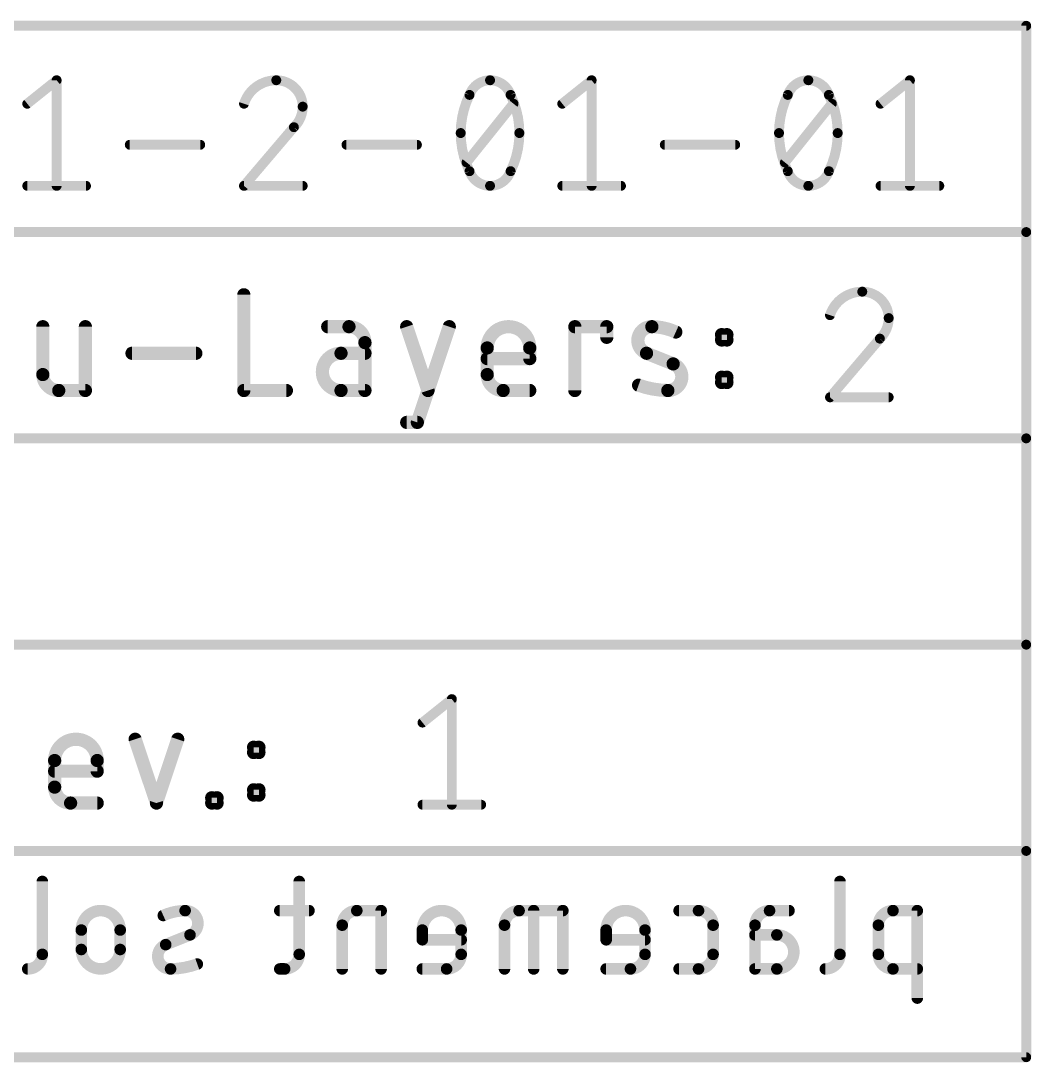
# Model space of a CAD drawing. Extents: x -12 to 55, y -5 to 108.
# Drawn here: x 39.06 to 54.61, y 92.36 to 108.39 of the extents above; entities that cross this region are included whole.
import ezdxf

# ---------------------------------------------------------------- set-up
doc = ezdxf.new("R2010")
doc.units = 0
doc.layers.add('22', color=143, linetype='CONTINUOUS')
doc.layers.add('48', color=213, linetype='CONTINUOUS')

msp = doc.modelspace()

# ---------------------------------------------------------------- linework, layer by layer
at = {"layer": '22', "const_width": 0.1778}
for points in [[(39.3906, 95.1445), (39.3906, 94.0226)], [(43.3438, 95.1445), (43.3438, 94.0226)], [(51.6646, 95.1445), (51.6646, 94.0226)], [(43.4933, 94.6957), (43.0446, 94.6957)], [(44.6041, 94.6957), (44.2301, 94.6957)], [(44.6041, 93.7983), (44.6041, 94.6957)], [(47.4001, 94.6957), (46.727, 94.6957)], [(46.9514, 93.7983), (46.9514, 94.6957)], [(47.4001, 93.7983), (47.4001, 94.6957)], [(49.4882, 94.6957), (49.189, 94.6957)], [(50.5811, 94.6957), (50.8802, 94.6957)], [(52.8542, 94.6957), (52.4803, 94.6957)], [(52.8542, 93.3495), (52.8542, 94.6957)], [(39.9905, 94.3966), (39.9905, 94.0974)], [(40.5888, 94.0974), (40.5888, 94.3966)], [(41.289, 94.1722), (41.6629, 94.3218)], [(44.0058, 94.4714), (44.0058, 93.7983)], [(45.2377, 94.3966), (45.2377, 94.247)], [(45.8361, 94.0226), (45.8361, 94.3966)], [(46.5026, 94.4714), (46.5026, 93.7983)], [(48.0667, 94.3966), (48.0667, 94.247)], [(48.665, 94.0226), (48.665, 94.3966)], [(49.7125, 94.0226), (49.7125, 94.4714)], [(50.3567, 93.7983), (50.3567, 94.4714)], [(50.3567, 94.3218), (50.6933, 94.3218)], [(52.2559, 94.4714), (52.2559, 94.0226)], [(45.2377, 94.247), (45.8361, 94.247)], [(48.0667, 94.247), (48.665, 94.247)], [(43.1194, 93.7983), (43.0446, 93.7983)], [(45.2377, 93.7983), (45.6117, 93.7983)], [(48.0667, 93.7983), (48.4406, 93.7983)], [(49.189, 93.7983), (49.4882, 93.7983)], [(50.6933, 93.7983), (50.3567, 93.7983)], [(52.4803, 93.7983), (52.8542, 93.7983)]]:
    msp.add_lwpolyline(points, dxfattribs=at)
at = {"layer": '22'}
for points, const_width in [([(39.435, 95.1445, 1), (39.3461, 95.1445)], 0.0889), ([(43.3882, 95.1445, 1), (43.2993, 95.1445)], 0.0889), ([(51.7091, 95.1445, 1), (51.6202, 95.1445)], 0.0889), ([(40.5888, 94.3966, 1), (39.9905, 94.3966)], 0.1778), ([(41.5882, 94.6957, 0.1025), (41.2516, 94.621)], 0.1778), ([(41.5875, 94.7402, 1), (41.5888, 94.6513)], 0.0889), ([(41.6629, 94.3218, 0.8318), (41.5882, 94.6957)], 0.1778), ([(41.5888, 94.6513, 1), (41.5875, 94.7402)], 0.0889), ([(43.0446, 94.7402, 1), (43.0446, 94.6513)], 0.0889), ([(43.4933, 94.6513, 1), (43.4933, 94.7402)], 0.0889), ([(44.2301, 94.6957, 0.4142), (44.0058, 94.4714)], 0.1778), ([(44.2301, 94.7402, 1), (44.2301, 94.6513)], 0.0889), ([(44.2301, 94.6513, 1), (44.2301, 94.7402)], 0.0889), ([(44.6485, 94.6957, 1), (44.5596, 94.6957)], 0.0889), ([(44.6041, 94.6513, 1), (44.6041, 94.7402)], 0.0889), ([(45.8361, 94.3966, 1), (45.2377, 94.3966)], 0.1778), ([(46.727, 94.6957, 0.4142), (46.5026, 94.4714)], 0.1778), ([(46.727, 94.7402, 1), (46.727, 94.6513)], 0.0889), ([(46.727, 94.6513, 1), (46.727, 94.7402)], 0.0889), ([(46.9958, 94.6957, 1), (46.9069, 94.6957)], 0.0889), ([(47.4446, 94.6957, 1), (47.3557, 94.6957)], 0.0889), ([(47.4001, 94.6513, 1), (47.4001, 94.7402)], 0.0889), ([(48.665, 94.3966, 1), (48.0667, 94.3966)], 0.1778), ([(49.189, 94.7402, 1), (49.189, 94.6513)], 0.0889), ([(49.7125, 94.4714, 0.4142), (49.4882, 94.6957)], 0.1778), ([(49.4882, 94.7402, 1), (49.4882, 94.6513)], 0.0889), ([(49.4882, 94.6513, 1), (49.4882, 94.7402)], 0.0889), ([(50.5811, 94.6957, 0.4142), (50.3567, 94.4714)], 0.1778), ([(50.5811, 94.7402, 1), (50.5811, 94.6513)], 0.0889), ([(50.5811, 94.6513, 1), (50.5811, 94.7402)], 0.0889), ([(50.8802, 94.6513, 1), (50.8802, 94.7402)], 0.0889), ([(52.4803, 94.6957, 0.4142), (52.2559, 94.4714)], 0.1778), ([(52.4803, 94.7402, 1), (52.4803, 94.6513)], 0.0889), ([(52.4803, 94.6513, 1), (52.4803, 94.7402)], 0.0889), ([(52.8987, 94.6957, 1), (52.8098, 94.6957)], 0.0889), ([(52.8542, 94.6513, 1), (52.8542, 94.7402)], 0.0889), ([(41.2334, 94.6615, 1), (41.2699, 94.5804)], 0.0889), ([(40.0349, 94.3966, 1), (39.946, 94.3966)], 0.0889), ([(39.946, 94.3966, 1), (40.0349, 94.3966)], 0.0889), ([(40.6332, 94.3966, 1), (40.5443, 94.3966)], 0.0889), ([(40.5443, 94.3966, 1), (40.6332, 94.3966)], 0.0889), ([(41.6464, 94.3631, 1), (41.6795, 94.2805)], 0.0889), ([(41.6795, 94.2805, 1), (41.6464, 94.3631)], 0.0889), ([(44.0502, 94.4714, 1), (43.9613, 94.4714)], 0.0889), ([(43.9613, 94.4714, 1), (44.0502, 94.4714)], 0.0889), ([(45.2822, 94.3966, 1), (45.1933, 94.3966)], 0.0889), ([(45.1933, 94.3966, 1), (45.2822, 94.3966)], 0.0889), ([(45.8805, 94.3966, 1), (45.7916, 94.3966)], 0.0889), ([(45.7916, 94.3966, 1), (45.8805, 94.3966)], 0.0889), ([(46.5471, 94.4714, 1), (46.4582, 94.4714)], 0.0889), ([(46.4582, 94.4714, 1), (46.5471, 94.4714)], 0.0889), ([(48.1112, 94.3966, 1), (48.0223, 94.3966)], 0.0889), ([(48.0223, 94.3966, 1), (48.1112, 94.3966)], 0.0889), ([(48.7095, 94.3966, 1), (48.6206, 94.3966)], 0.0889), ([(48.6206, 94.3966, 1), (48.7095, 94.3966)], 0.0889), ([(49.757, 94.4714, 1), (49.6681, 94.4714)], 0.0889), ([(49.6681, 94.4714, 1), (49.757, 94.4714)], 0.0889), ([(50.3567, 94.3662, 1), (50.3567, 94.2773)], 0.0889), ([(50.4012, 94.4714, 1), (50.3123, 94.4714)], 0.0889), ([(50.3123, 94.4714, 1), (50.4012, 94.4714)], 0.0889), ([(50.6933, 93.7983, 1), (50.6933, 94.3218)], 0.1778), ([(50.6933, 94.3662, 1), (50.6933, 94.2773)], 0.0889), ([(50.6933, 94.2773, 1), (50.6933, 94.3662)], 0.0889), ([(52.3004, 94.4714, 1), (52.2115, 94.4714)], 0.0889), ([(52.2115, 94.4714, 1), (52.3004, 94.4714)], 0.0889), ([(41.289, 94.1722, 0.8318), (41.3638, 93.7983)], 0.1778), ([(41.2725, 94.2135, 1), (41.3055, 94.1309)], 0.0889), ([(41.3055, 94.1309, 1), (41.2725, 94.2135)], 0.0889), ([(45.2377, 94.2915, 1), (45.2377, 94.2026)], 0.0889), ([(45.1933, 94.247, 1), (45.2822, 94.247)], 0.0889), ([(45.8361, 94.2026, 1), (45.8361, 94.2915)], 0.0889), ([(48.0667, 94.2915, 1), (48.0667, 94.2026)], 0.0889), ([(48.0223, 94.247, 1), (48.1112, 94.247)], 0.0889), ([(48.665, 94.2026, 1), (48.665, 94.2915)], 0.0889), ([(39.1662, 93.7983, 0.4142), (39.3906, 94.0226)], 0.1778), ([(39.435, 94.0226, 1), (39.3461, 94.0226)], 0.0889), ([(39.9905, 94.0974, 1), (40.5888, 94.0974)], 0.1778), ([(40.0349, 94.0974, 1), (39.946, 94.0974)], 0.0889), ([(39.946, 94.0974, 1), (40.0349, 94.0974)], 0.0889), ([(40.6332, 94.0974, 1), (40.5443, 94.0974)], 0.0889), ([(40.5443, 94.0974, 1), (40.6332, 94.0974)], 0.0889), ([(43.1194, 93.7983, 0.4142), (43.3438, 94.0226)], 0.1778), ([(43.3882, 94.0226, 1), (43.2993, 94.0226)], 0.0889), ([(45.6117, 93.7983, 0.4142), (45.836, 94.0226)], 0.1778), ([(45.8805, 94.0226, 1), (45.7916, 94.0226)], 0.0889), ([(48.4406, 93.7983, 0.4142), (48.665, 94.0226)], 0.1778), ([(48.7095, 94.0226, 1), (48.6206, 94.0226)], 0.0889), ([(49.4882, 93.7983, 0.4142), (49.7125, 94.0226)], 0.1778), ([(49.757, 94.0226, 1), (49.6681, 94.0226)], 0.0889), ([(51.4402, 93.7983, 0.4142), (51.6646, 94.0226)], 0.1778), ([(51.7091, 94.0226, 1), (51.6202, 94.0226)], 0.0889), ([(52.2559, 94.0226, 0.4142), (52.4803, 93.7983)], 0.1778), ([(52.3004, 94.0226, 1), (52.2115, 94.0226)], 0.0889), ([(39.3461, 94.0226, 1), (39.435, 94.0226)], 0.0889), ([(41.3638, 93.7983, 0.083), (41.7751, 93.8731)], 0.1778), ([(41.7902, 93.8312, 1), (41.7601, 93.9149)], 0.0889), ([(43.2993, 94.0226, 1), (43.3882, 94.0226)], 0.0889), ([(45.7916, 94.0226, 1), (45.8805, 94.0226)], 0.0889), ([(48.6206, 94.0226, 1), (48.7095, 94.0226)], 0.0889), ([(49.6681, 94.0226, 1), (49.757, 94.0226)], 0.0889), ([(51.6202, 94.0226, 1), (51.7091, 94.0226)], 0.0889), ([(52.2115, 94.0226, 1), (52.3004, 94.0226)], 0.0889), ([(39.1662, 93.8427, 1), (39.1662, 93.7538)], 0.0889), ([(41.3632, 93.8427, 1), (41.3644, 93.7538)], 0.0889), ([(41.3644, 93.7538, 1), (41.3632, 93.8427)], 0.0889), ([(43.0446, 93.8427, 1), (43.0446, 93.7538)], 0.0889), ([(43.1194, 93.8427, 1), (43.1194, 93.7538)], 0.0889), ([(43.1194, 93.7538, 1), (43.1194, 93.8427)], 0.0889), ([(43.9613, 93.7983, 1), (44.0502, 93.7983)], 0.0889), ([(44.5596, 93.7983, 1), (44.6485, 93.7983)], 0.0889), ([(45.2377, 93.8427, 1), (45.2377, 93.7538)], 0.0889), ([(45.6117, 93.8427, 1), (45.6117, 93.7538)], 0.0889), ([(45.6117, 93.7538, 1), (45.6117, 93.8427)], 0.0889), ([(46.4582, 93.7983, 1), (46.5471, 93.7983)], 0.0889), ([(46.9069, 93.7983, 1), (46.9958, 93.7983)], 0.0889), ([(47.3557, 93.7983, 1), (47.4446, 93.7983)], 0.0889), ([(48.0667, 93.8427, 1), (48.0667, 93.7538)], 0.0889), ([(48.4406, 93.8427, 1), (48.4406, 93.7538)], 0.0889), ([(48.4406, 93.7538, 1), (48.4406, 93.8427)], 0.0889), ([(49.189, 93.8427, 1), (49.189, 93.7538)], 0.0889), ([(49.4881, 93.8427, 1), (49.4882, 93.7538)], 0.0889), ([(49.4882, 93.7538, 1), (49.4882, 93.8427)], 0.0889), ([(50.3567, 93.8427, 1), (50.3567, 93.7538)], 0.0889), ([(50.3123, 93.7983, 1), (50.4012, 93.7983)], 0.0889), ([(50.6933, 93.8427, 1), (50.6933, 93.7538)], 0.0889), ([(50.6933, 93.7538, 1), (50.6933, 93.8427)], 0.0889), ([(51.4402, 93.8427, 1), (51.4402, 93.7538)], 0.0889), ([(52.4803, 93.8427, 1), (52.4803, 93.7538)], 0.0889), ([(52.4803, 93.7538, 1), (52.4803, 93.8427)], 0.0889), ([(52.8542, 93.7538, 1), (52.8542, 93.8427)], 0.0889), ([(52.8098, 93.3495, 1), (52.8987, 93.3495)], 0.0889)]:
    msp.add_lwpolyline(points, format="xyb", dxfattribs=dict(at, const_width=const_width))
at = {"layer": '48'}
for points, const_width in [([(54.5306, 108.3144), (22.7806, 108.3144)], 0.1524), ([(54.5306, 105.1394), (54.5306, 108.3144)], 0.1524), ([(39.1593, 107.1149), (39.6109, 107.4762)], 0.1524), ([(39.6109, 107.4762), (39.6109, 105.8506)], 0.1524), ([(47.3918, 107.1149), (47.8433, 107.4762)], 0.1524), ([(47.8433, 107.4762), (47.8433, 105.8506)], 0.1524), ([(52.2895, 107.1149), (52.7411, 107.4762)], 0.1524), ([(52.7411, 107.4762), (52.7411, 105.8506)], 0.1524), ([(45.9189, 106.2118), (46.6414, 107.1149)], 0.1524), ([(50.8167, 106.2118), (51.5392, 107.1149)], 0.1524), ([(43.2616, 106.7537), (42.494, 105.8506)], 0.1524), ([(40.7363, 106.4828), (41.8201, 106.4828)], 0.1524), ([(44.071, 106.4828), (45.1547, 106.4828)], 0.1524), ([(48.9688, 106.4828), (50.0525, 106.4828)], 0.1524), ([(39.1593, 105.8506), (40.0624, 105.8506)], 0.1524), ([(42.494, 105.8506), (43.3971, 105.8506)], 0.1524), ([(47.3918, 105.8506), (48.2949, 105.8506)], 0.1524), ([(52.2895, 105.8506), (53.1927, 105.8506)], 0.1524), ([(36.7506, 105.1394), (54.5306, 105.1394)], 0.1524), ([(54.5306, 101.9644), (54.5306, 105.1394)], 0.1524), ([(42.4914, 104.1742), (42.4914, 102.701)], 0.2032), ([(39.3983, 103.6831), (39.3983, 102.9465)], 0.2032), ([(40.0531, 102.701), (40.0531, 103.6831)], 0.2032), ([(44.1095, 103.6831), (43.7822, 103.6831)], 0.2032), ([(44.9977, 103.6831), (45.3251, 102.701)], 0.2032), ([(45.1614, 102.2099), (45.6525, 103.6831)], 0.2032), ([(47.5849, 102.701), (47.5849, 103.6831)], 0.2032), ([(47.5849, 103.6831), (48.0759, 103.6831)], 0.2032), ([(48.0759, 103.6831), (48.0759, 103.5194)], 0.2032), ([(44.3551, 102.701), (44.3551, 103.4376)], 0.2032), ([(49.843, 103.4785), (49.843, 103.5603)], 0.2032), ([(49.843, 103.5603), (49.9249, 103.5603)], 0.2032), ([(49.9249, 103.4785), (49.843, 103.4785)], 0.2032), ([(49.9249, 103.5603), (49.9249, 103.4785)], 0.2032), ([(52.2788, 103.4993), (51.5112, 102.5962)], 0.1524), ([(46.2366, 102.9465), (46.2366, 103.3557)], 0.2032), ([(46.8913, 103.3557), (46.8913, 103.192)], 0.2032), ([(40.7707, 103.2739), (41.7529, 103.2739)], 0.2032), ([(44.3551, 103.2739), (43.9868, 103.2739)], 0.2032), ([(46.8913, 103.192), (46.2366, 103.192)], 0.2032), ([(49.0975, 103.1102), (48.6883, 103.2739)], 0.2032), ([(49.843, 102.8237), (49.843, 102.9056)], 0.2032), ([(49.843, 102.9056), (49.9249, 102.9056)], 0.2032), ([(49.9249, 102.8237), (49.843, 102.8237)], 0.2032), ([(49.9249, 102.9056), (49.9249, 102.8237)], 0.2032), ([(39.6438, 102.701), (40.0531, 102.701)], 0.2032), ([(42.4914, 102.701), (43.1462, 102.701)], 0.2032), ([(43.9868, 102.701), (44.3551, 102.701)], 0.2032), ([(46.8913, 102.701), (46.4821, 102.701)], 0.2032), ([(51.5112, 102.5962), (52.4143, 102.5962)], 0.1524), ([(44.9977, 102.2099), (45.1614, 102.2099)], 0.2032), ([(36.7506, 101.9644), (54.5306, 101.9644)], 0.1524), ([(54.5306, 98.7894), (54.5306, 101.9644)], 0.1524), ([(36.7506, 98.7894), (54.5306, 98.7894)], 0.1524), ([(54.5306, 95.6144), (54.5306, 98.7894)], 0.1524), ([(45.2406, 97.5899), (45.6921, 97.9512)], 0.1524), ([(45.6921, 97.9512), (45.6921, 96.3256)], 0.1524), ([(40.819, 97.3331), (41.1464, 96.351)], 0.2032), ([(41.1464, 96.351), (41.4738, 97.3331)], 0.2032), ([(42.6416, 97.1285), (42.6416, 97.2103)], 0.2032), ([(42.6416, 97.2103), (42.7234, 97.2103)], 0.2032), ([(42.7234, 97.2103), (42.7234, 97.1285)], 0.2032), ([(42.7234, 97.1285), (42.6416, 97.1285)], 0.2032), ([(39.5802, 96.5965), (39.5802, 97.0057)], 0.2032), ([(40.235, 97.0057), (40.235, 96.842)], 0.2032), ([(40.235, 96.842), (39.5802, 96.842)], 0.2032), ([(42.6416, 96.4737), (42.6416, 96.5556)], 0.2032), ([(42.6416, 96.5556), (42.7234, 96.5556)], 0.2032), ([(42.7234, 96.5556), (42.7234, 96.4737)], 0.2032), ([(41.9974, 96.351), (41.9974, 96.4328)], 0.2032), ([(41.9974, 96.4328), (42.0793, 96.4328)], 0.2032), ([(42.0793, 96.4328), (42.0793, 96.351)], 0.2032), ([(42.7234, 96.4737), (42.6416, 96.4737)], 0.2032), ([(40.235, 96.351), (39.8257, 96.351)], 0.2032), ([(42.0793, 96.351), (41.9974, 96.351)], 0.2032), ([(45.2406, 96.3256), (46.1437, 96.3256)], 0.1524), ([(36.7506, 95.6144), (54.5306, 95.6144)], 0.1524), ([(54.5306, 92.4394), (54.5306, 95.6144)], 0.1524), ([(-0.0794, 92.4394), (54.5306, 92.4394)], 0.1524)]:
    msp.add_lwpolyline(points, dxfattribs=dict(at, const_width=const_width))
for points, const_width in [([(54.5687, 108.3144, 1), (54.4925, 108.3144)], 0.0762), ([(54.5306, 108.2763, 1), (54.5306, 108.3525)], 0.0762), ([(39.649, 107.4762, 1), (39.5728, 107.4762)], 0.0762), ([(39.6347, 107.4464, 1), (39.5871, 107.5059)], 0.0762), ([(42.9907, 107.4762, 0.3252), (42.494, 107.1149)], 0.1524), ([(43.3971, 107.0698, 0.4142), (42.9907, 107.4762)], 0.1524), ([(42.9907, 107.5143, 1), (42.9907, 107.4381)], 0.0762), ([(42.9907, 107.4381, 1), (42.9907, 107.5143)], 0.0762), ([(46.2802, 107.4762, 0.3205), (45.9641, 107.2504)], 0.1524), ([(46.5963, 107.2504, 0.3205), (46.2802, 107.4762)], 0.1524), ([(46.2802, 107.5143, 1), (46.2802, 107.4381)], 0.0762), ([(46.2802, 107.4381, 1), (46.2802, 107.5143)], 0.0762), ([(47.8814, 107.4762, 1), (47.8052, 107.4762)], 0.0762), ([(47.8671, 107.4464, 1), (47.8195, 107.5059)], 0.0762), ([(51.178, 107.4762, 0.3205), (50.8619, 107.2504)], 0.1524), ([(51.4941, 107.2504, 0.3205), (51.178, 107.4762)], 0.1524), ([(51.178, 107.5143, 1), (51.178, 107.4381)], 0.0762), ([(51.178, 107.4381, 1), (51.178, 107.5143)], 0.0762), ([(52.7792, 107.4762, 1), (52.703, 107.4762)], 0.0762), ([(52.7649, 107.4464, 1), (52.7173, 107.5059)], 0.0762), ([(45.9641, 107.2504, 0.1139), (45.8286, 106.6634)], 0.1524), ([(45.9281, 107.2628, 1), (46.0001, 107.238)], 0.0762), ([(45.9984, 107.2337, 1), (45.9299, 107.2671)], 0.0762), ([(46.6305, 107.2671, 1), (46.562, 107.2337)], 0.0762), ([(46.7317, 106.6634, 0.1139), (46.5963, 107.2504)], 0.1524), ([(46.5602, 107.238, 1), (46.6323, 107.2628)], 0.0762), ([(50.8619, 107.2504, 0.1139), (50.7264, 106.6634)], 0.1524), ([(50.8258, 107.2628, 1), (50.8979, 107.238)], 0.0762), ([(50.8961, 107.2337, 1), (50.8276, 107.2671)], 0.0762), ([(51.5283, 107.2671, 1), (51.4598, 107.2337)], 0.0762), ([(51.6295, 106.6634, 0.1139), (51.4941, 107.2504)], 0.1524), ([(51.458, 107.238, 1), (51.5301, 107.2628)], 0.0762), ([(39.1355, 107.1447, 1), (39.1831, 107.0852)], 0.0762), ([(42.4577, 107.1267, 1), (42.5302, 107.1032)], 0.0762), ([(43.2616, 106.7537, 0.2053), (43.3971, 107.0698)], 0.1524), ([(43.4352, 107.0698, 1), (43.359, 107.0698)], 0.0762), ([(43.359, 107.0698, 1), (43.4352, 107.0698)], 0.0762), ([(46.6712, 107.0911, 1), (46.6117, 107.1387)], 0.0762), ([(47.368, 107.1447, 1), (47.4156, 107.0852)], 0.0762), ([(51.569, 107.0911, 1), (51.5095, 107.1387)], 0.0762), ([(52.2657, 107.1447, 1), (52.3133, 107.0852)], 0.0762), ([(43.2353, 106.7813, 1), (43.2879, 106.7261)], 0.0762), ([(43.2907, 106.729, 1), (43.2326, 106.7784)], 0.0762), ([(45.8286, 106.6634, 0.1139), (45.9641, 106.0764)], 0.1524), ([(45.8667, 106.6634, 1), (45.7905, 106.6634)], 0.0762), ([(45.7905, 106.6634, 1), (45.8667, 106.6634)], 0.0762), ([(46.5963, 106.0764, 0.1139), (46.7317, 106.6634)], 0.1524), ([(46.7698, 106.6634, 1), (46.6936, 106.6634)], 0.0762), ([(46.6936, 106.6634, 1), (46.7698, 106.6634)], 0.0762), ([(50.7264, 106.6634, 0.1139), (50.8619, 106.0764)], 0.1524), ([(50.7645, 106.6634, 1), (50.6883, 106.6634)], 0.0762), ([(50.6883, 106.6634, 1), (50.7645, 106.6634)], 0.0762), ([(51.4941, 106.0764, 0.1139), (51.6295, 106.6634)], 0.1524), ([(51.6676, 106.6634, 1), (51.5914, 106.6634)], 0.0762), ([(51.5914, 106.6634, 1), (51.6676, 106.6634)], 0.0762), ([(40.7363, 106.5209, 1), (40.7363, 106.4447)], 0.0762), ([(41.8201, 106.4447, 1), (41.8201, 106.5209)], 0.0762), ([(44.071, 106.5209, 1), (44.071, 106.4447)], 0.0762), ([(45.1547, 106.4447, 1), (45.1547, 106.5209)], 0.0762), ([(48.9688, 106.5209, 1), (48.9688, 106.4447)], 0.0762), ([(50.0525, 106.4447, 1), (50.0525, 106.5209)], 0.0762), ([(45.8892, 106.2356, 1), (45.9487, 106.188)], 0.0762), ([(50.787, 106.2356, 1), (50.8465, 106.188)], 0.0762), ([(45.9641, 106.0764, 0.3205), (46.2802, 105.8506)], 0.1524), ([(46.0001, 106.0887, 1), (45.9281, 106.064)], 0.0762), ([(45.9299, 106.0597, 1), (45.9984, 106.093)], 0.0762), ([(46.2802, 105.8506, 0.3205), (46.5963, 106.0764)], 0.1524), ([(46.562, 106.093, 1), (46.6305, 106.0597)], 0.0762), ([(46.6323, 106.064, 1), (46.5602, 106.0887)], 0.0762), ([(50.8979, 106.0887, 1), (50.8258, 106.064)], 0.0762), ([(50.8619, 106.0764, 0.3205), (51.178, 105.8506)], 0.1524), ([(50.8276, 106.0597, 1), (50.8961, 106.093)], 0.0762), ([(51.178, 105.8506, 0.3205), (51.4941, 106.0764)], 0.1524), ([(51.4598, 106.093, 1), (51.5283, 106.0597)], 0.0762), ([(51.5301, 106.064, 1), (51.458, 106.0887)], 0.0762), ([(39.1593, 105.8887, 1), (39.1593, 105.8125)], 0.0762), ([(39.5728, 105.8506, 1), (39.649, 105.8506)], 0.0762), ([(40.0624, 105.8125, 1), (40.0624, 105.8887)], 0.0762), ([(42.4649, 105.8753, 1), (42.523, 105.8259)], 0.0762), ([(42.494, 105.8887, 1), (42.494, 105.8125)], 0.0762), ([(43.3971, 105.8125, 1), (43.3971, 105.8887)], 0.0762), ([(46.2802, 105.8887, 1), (46.2802, 105.8125)], 0.0762), ([(46.2802, 105.8125, 1), (46.2802, 105.8887)], 0.0762), ([(47.3918, 105.8887, 1), (47.3918, 105.8125)], 0.0762), ([(47.8052, 105.8506, 1), (47.8814, 105.8506)], 0.0762), ([(48.2949, 105.8125, 1), (48.2949, 105.8887)], 0.0762), ([(51.178, 105.8887, 1), (51.178, 105.8125)], 0.0762), ([(51.178, 105.8125, 1), (51.178, 105.8887)], 0.0762), ([(52.2895, 105.8887, 1), (52.2895, 105.8125)], 0.0762), ([(52.703, 105.8506, 1), (52.7792, 105.8506)], 0.0762), ([(53.1927, 105.8125, 1), (53.1927, 105.8887)], 0.0762), ([(54.5687, 105.1394, 1), (54.4925, 105.1394)], 0.0762), ([(54.4925, 105.1394, 1), (54.5687, 105.1394)], 0.0762), ([(54.5306, 105.1013, 1), (54.5306, 105.1775)], 0.0762), ([(42.5422, 104.1742, 1), (42.4406, 104.1742)], 0.1016), ([(52.0079, 104.2218, 0.3252), (51.5112, 103.8606)], 0.1524), ([(52.4143, 103.8154, 0.4142), (52.0079, 104.2218)], 0.1524), ([(52.0079, 104.2599, 1), (52.0079, 104.1837)], 0.0762), ([(52.0079, 104.1837, 1), (52.0079, 104.2599)], 0.0762), ([(51.475, 103.8723, 1), (51.5474, 103.8488)], 0.0762), ([(52.2788, 103.4993, 0.2053), (52.4143, 103.8154)], 0.1524), ([(52.4524, 103.8154, 1), (52.3762, 103.8154)], 0.0762), ([(39.4491, 103.6831, 1), (39.3475, 103.6831)], 0.1016), ([(40.1039, 103.6831, 1), (40.0023, 103.6831)], 0.1016), ([(43.7822, 103.7339, 1), (43.7822, 103.6323)], 0.1016), ([(44.3551, 103.4376, 0.4142), (44.1095, 103.6831)], 0.2032), ([(44.1095, 103.7339, 1), (44.1095, 103.6323)], 0.1016), ([(44.1095, 103.6323, 1), (44.1095, 103.7339)], 0.1016), ([(45.0459, 103.6992, 1), (44.9496, 103.667)], 0.1016), ([(45.7007, 103.667, 1), (45.6043, 103.6992)], 0.1016), ([(46.8913, 103.3557, 1), (46.2366, 103.3557)], 0.2032), ([(47.6357, 103.6831, 1), (47.5341, 103.6831)], 0.1016), ([(47.5849, 103.7339, 1), (47.5849, 103.6323)], 0.1016), ([(48.1267, 103.6831, 1), (48.0251, 103.6831)], 0.1016), ([(48.0759, 103.6323, 1), (48.0759, 103.7339)], 0.1016), ([(48.7701, 103.6831, 0.8318), (48.6883, 103.2739)], 0.2032), ([(49.1384, 103.6013, 0.1025), (48.7701, 103.6831)], 0.2032), ([(48.7709, 103.7339, 1), (48.7694, 103.6323)], 0.1016), ([(48.7694, 103.6323, 1), (48.7709, 103.7339)], 0.1016), ([(49.1176, 103.5549, 1), (49.1593, 103.6476)], 0.1016), ([(52.3762, 103.8154, 1), (52.4524, 103.8154)], 0.0762), ([(44.4059, 103.4376, 1), (44.3043, 103.4376)], 0.1016), ([(48.0251, 103.5194, 1), (48.1267, 103.5194)], 0.1016), ([(49.8938, 103.5603, 1), (49.7922, 103.5603)], 0.1016), ([(49.843, 103.6111, 1), (49.843, 103.5095)], 0.1016), ([(49.843, 103.5293, 1), (49.843, 103.4277)], 0.1016), ([(49.9757, 103.5603, 1), (49.8741, 103.5603)], 0.1016), ([(49.9249, 103.5095, 1), (49.9249, 103.6111)], 0.1016), ([(49.9249, 103.4277, 1), (49.9249, 103.5293)], 0.1016), ([(52.2526, 103.5269, 1), (52.3051, 103.4717)], 0.0762), ([(52.3079, 103.4746, 1), (52.2498, 103.524)], 0.0762), ([(44.3043, 103.4376, 1), (44.4059, 103.4376)], 0.1016), ([(46.2874, 103.3557, 1), (46.1858, 103.3557)], 0.1016), ([(46.1858, 103.3557, 1), (46.2874, 103.3557)], 0.1016), ([(46.9421, 103.3557, 1), (46.8405, 103.3557)], 0.1016), ([(46.8405, 103.3557, 1), (46.9421, 103.3557)], 0.1016), ([(49.7922, 103.4785, 1), (49.8938, 103.4785)], 0.1016), ([(49.8741, 103.4785, 1), (49.9757, 103.4785)], 0.1016), ([(40.7707, 103.3247, 1), (40.7707, 103.2231)], 0.1016), ([(41.7529, 103.2231, 1), (41.7529, 103.3247)], 0.1016), ([(43.9868, 103.2739, 1), (43.9868, 102.701)], 0.2032), ([(43.9868, 103.3247, 1), (43.9868, 103.2231)], 0.1016), ([(43.9868, 103.2231, 1), (43.9868, 103.3247)], 0.1016), ([(44.3551, 103.2231, 1), (44.3551, 103.3247)], 0.1016), ([(46.2366, 103.2428, 1), (46.2366, 103.1412)], 0.1016), ([(46.8405, 103.192, 1), (46.9421, 103.192)], 0.1016), ([(46.8913, 103.1412, 1), (46.8913, 103.2428)], 0.1016), ([(48.7072, 103.3211, 1), (48.6694, 103.2267)], 0.1016), ([(48.6694, 103.2267, 1), (48.7072, 103.3211)], 0.1016), ([(49.0157, 102.701, 0.8318), (49.0975, 103.1102)], 0.2032), ([(49.1164, 103.1574, 1), (49.0787, 103.063)], 0.1016), ([(49.0787, 103.063, 1), (49.1164, 103.1574)], 0.1016), ([(39.3983, 102.9465, 0.4142), (39.6438, 102.701)], 0.2032), ([(39.4491, 102.9465, 1), (39.3475, 102.9465)], 0.1016), ([(39.3475, 102.9465, 1), (39.4491, 102.9465)], 0.1016), ([(46.2366, 102.9465, 0.4142), (46.4821, 102.701)], 0.2032), ([(46.2874, 102.9465, 1), (46.1858, 102.9465)], 0.1016), ([(46.1858, 102.9465, 1), (46.2874, 102.9465)], 0.1016), ([(49.8938, 102.9056, 1), (49.7922, 102.9056)], 0.1016), ([(49.843, 102.9564, 1), (49.843, 102.8548)], 0.1016), ([(49.843, 102.8745, 1), (49.843, 102.7729)], 0.1016), ([(49.9757, 102.9056, 1), (49.8741, 102.9056)], 0.1016), ([(49.9249, 102.8548, 1), (49.9249, 102.9564)], 0.1016), ([(49.9249, 102.7729, 1), (49.9249, 102.8745)], 0.1016), ([(39.6438, 102.7518, 1), (39.6438, 102.6502)], 0.1016), ([(39.6438, 102.6502, 1), (39.6438, 102.7518)], 0.1016), ([(40.0023, 102.701, 1), (40.1039, 102.701)], 0.1016), ([(40.0531, 102.6502, 1), (40.0531, 102.7518)], 0.1016), ([(42.4914, 102.7518, 1), (42.4914, 102.6502)], 0.1016), ([(42.4406, 102.701, 1), (42.5422, 102.701)], 0.1016), ([(43.1462, 102.6502, 1), (43.1462, 102.7518)], 0.1016), ([(43.9868, 102.7518, 1), (43.9868, 102.6502)], 0.1016), ([(43.9868, 102.6502, 1), (43.9868, 102.7518)], 0.1016), ([(44.3043, 102.701, 1), (44.4059, 102.701)], 0.1016), ([(44.3551, 102.6502, 1), (44.3551, 102.7518)], 0.1016), ([(45.2769, 102.6849, 1), (45.3733, 102.717)], 0.1016), ([(46.4821, 102.7518, 1), (46.4821, 102.6502)], 0.1016), ([(46.4821, 102.6502, 1), (46.4821, 102.7518)], 0.1016), ([(46.8913, 102.6502, 1), (46.8913, 102.7518)], 0.1016), ([(47.5341, 102.701, 1), (47.6357, 102.701)], 0.1016), ([(48.5655, 102.7828, 0.083), (49.0157, 102.701)], 0.2032), ([(48.5827, 102.8306, 1), (48.5483, 102.735)], 0.1016), ([(49.0164, 102.7518, 1), (49.0149, 102.6502)], 0.1016), ([(49.0149, 102.6502, 1), (49.0164, 102.7518)], 0.1016), ([(49.7922, 102.8237, 1), (49.8938, 102.8237)], 0.1016), ([(49.8741, 102.8237, 1), (49.9757, 102.8237)], 0.1016), ([(51.5112, 102.6343, 1), (51.5112, 102.5581)], 0.0762), ([(51.4822, 102.6209, 1), (51.5402, 102.5715)], 0.0762), ([(52.4143, 102.5581, 1), (52.4143, 102.6343)], 0.0762), ([(44.9977, 102.2607, 1), (44.9977, 102.1591)], 0.1016), ([(45.1132, 102.226, 1), (45.2096, 102.1938)], 0.1016), ([(45.1614, 102.1591, 1), (45.1614, 102.2607)], 0.1016), ([(54.5687, 101.9644, 1), (54.4925, 101.9644)], 0.0762), ([(54.4925, 101.9644, 1), (54.5687, 101.9644)], 0.0762), ([(54.5306, 101.9263, 1), (54.5306, 102.0025)], 0.0762), ([(54.5687, 98.7894, 1), (54.4925, 98.7894)], 0.0762), ([(54.4925, 98.7894, 1), (54.5687, 98.7894)], 0.0762), ([(54.5306, 98.7513, 1), (54.5306, 98.8275)], 0.0762), ([(45.7302, 97.9512, 1), (45.654, 97.9512)], 0.0762), ([(45.7159, 97.9214, 1), (45.6683, 97.9809)], 0.0762), ([(45.2168, 97.6197, 1), (45.2644, 97.5602)], 0.0762), ([(40.235, 97.0057, 1), (39.5802, 97.0057)], 0.2032), ([(40.8672, 97.3492, 1), (40.7708, 97.317)], 0.1016), ([(41.522, 97.317, 1), (41.4256, 97.3492)], 0.1016), ([(42.6924, 97.2103, 1), (42.5908, 97.2103)], 0.1016), ([(42.6416, 97.2611, 1), (42.6416, 97.1595)], 0.1016), ([(42.7743, 97.2103, 1), (42.6726, 97.2103)], 0.1016), ([(42.7234, 97.1595, 1), (42.7234, 97.2611)], 0.1016), ([(42.6416, 97.1793, 1), (42.6416, 97.0777)], 0.1016), ([(42.5908, 97.1285, 1), (42.6924, 97.1285)], 0.1016), ([(42.6726, 97.1285, 1), (42.7743, 97.1285)], 0.1016), ([(42.7234, 97.0777, 1), (42.7234, 97.1793)], 0.1016), ([(39.631, 97.0057, 1), (39.5294, 97.0057)], 0.1016), ([(39.5294, 97.0057, 1), (39.631, 97.0057)], 0.1016), ([(40.2858, 97.0057, 1), (40.1842, 97.0057)], 0.1016), ([(40.1842, 97.0057, 1), (40.2858, 97.0057)], 0.1016), ([(39.5802, 96.8928, 1), (39.5802, 96.7912)], 0.1016), ([(40.1842, 96.842, 1), (40.2858, 96.842)], 0.1016), ([(40.235, 96.7912, 1), (40.235, 96.8928)], 0.1016), ([(39.5802, 96.5965, 0.4142), (39.8257, 96.351)], 0.2032), ([(39.631, 96.5965, 1), (39.5294, 96.5965)], 0.1016), ([(39.5294, 96.5965, 1), (39.631, 96.5965)], 0.1016), ([(42.6924, 96.5556, 1), (42.5908, 96.5556)], 0.1016), ([(42.6416, 96.6064, 1), (42.6416, 96.5048)], 0.1016), ([(42.7743, 96.5556, 1), (42.6726, 96.5556)], 0.1016), ([(42.7234, 96.5048, 1), (42.7234, 96.6064)], 0.1016), ([(42.0482, 96.4328, 1), (41.9466, 96.4328)], 0.1016), ([(41.9974, 96.4836, 1), (41.9974, 96.382)], 0.1016), ([(42.1301, 96.4328, 1), (42.0285, 96.4328)], 0.1016), ([(42.0793, 96.382, 1), (42.0793, 96.4836)], 0.1016), ([(42.6416, 96.5245, 1), (42.6416, 96.4229)], 0.1016), ([(42.5908, 96.4737, 1), (42.6924, 96.4737)], 0.1016), ([(42.6726, 96.4737, 1), (42.7743, 96.4737)], 0.1016), ([(42.7234, 96.4229, 1), (42.7234, 96.5245)], 0.1016), ([(39.8257, 96.4018, 1), (39.8257, 96.3002)], 0.1016), ([(39.8257, 96.3002, 1), (39.8257, 96.4018)], 0.1016), ([(40.235, 96.3002, 1), (40.235, 96.4018)], 0.1016), ([(41.0982, 96.367, 1), (41.1946, 96.3349)], 0.1016), ([(41.0982, 96.3349, 1), (41.1946, 96.367)], 0.1016), ([(41.9974, 96.4018, 1), (41.9974, 96.3002)], 0.1016), ([(41.9466, 96.351, 1), (42.0482, 96.351)], 0.1016), ([(42.0285, 96.351, 1), (42.1301, 96.351)], 0.1016), ([(42.0793, 96.3002, 1), (42.0793, 96.4018)], 0.1016), ([(45.2406, 96.3637, 1), (45.2406, 96.2875)], 0.0762), ([(45.654, 96.3256, 1), (45.7302, 96.3256)], 0.0762), ([(46.1437, 96.2875, 1), (46.1437, 96.3637)], 0.0762), ([(54.5687, 95.6144, 1), (54.4925, 95.6144)], 0.0762), ([(54.5306, 95.5763, 1), (54.5306, 95.6525)], 0.0762), ([(54.4925, 95.6144, 1), (54.5687, 95.6144)], 0.0762), ([(54.5306, 92.4013, 1), (54.5306, 92.4775)], 0.0762), ([(54.4925, 92.4394, 1), (54.5687, 92.4394)], 0.0762)]:
    msp.add_lwpolyline(points, format="xyb", dxfattribs=dict(at, const_width=const_width))

doc.saveas('drawing.dxf')
